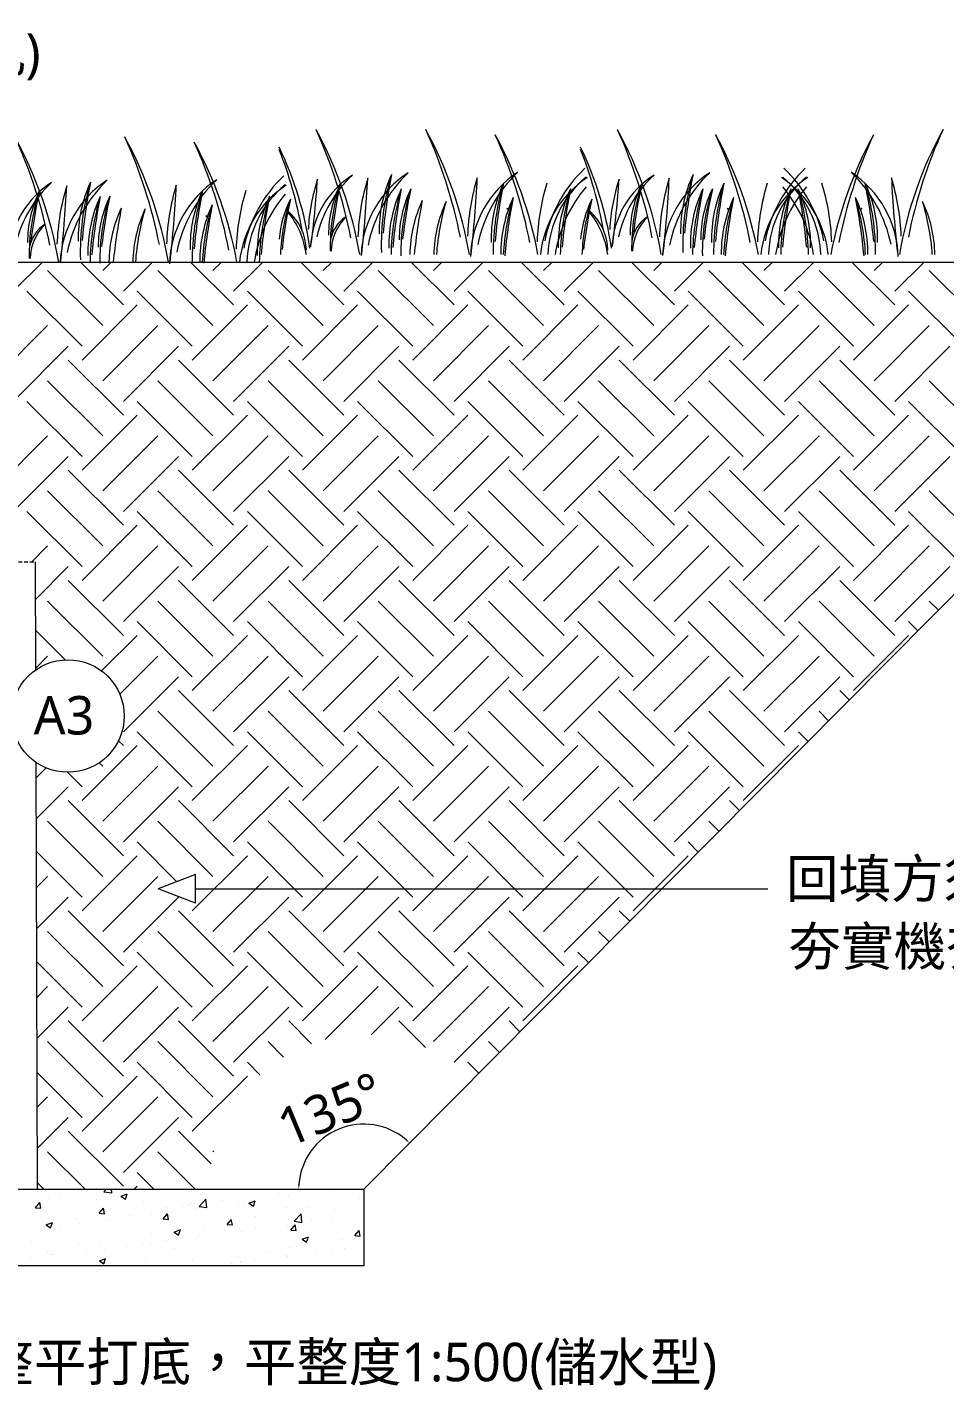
# Model space of a CAD drawing. Header units: millimetres. Extents: x 6388 to 10588, y 8 to 2978.
# Drawn here: x 9367 to 9843, y 514 to 1222 of the extents above; entities that cross this region are included whole.
import ezdxf

# ---------------------------------------------------------------- set-up
doc = ezdxf.new("R2010")
doc.units = ezdxf.units.MM
doc.linetypes.add('JIS_02_2.0', pattern=[3, 2, -1])
doc.styles.add('微軟正黑體-20', font='Microsoft JhengHei.ttf', dxfattribs={"height": 20})

msp = doc.modelspace()

# ---------------------------------------------------------------- linework, layer by layer
at = {"lineweight": 5}
for p, q in [((9246.78, 1099.89), (10251.45, 1099.89)), ((9541.51, 617.92), (10019.54, 1099.89)), ((9371.05, 887.88), (9370.86, 944.1)), ((9371.97, 617.92), (9371.21, 839.77)), ((9454.1, 781.46), (9434.72, 774.01)), ((9454.1, 766.56), (9454.1, 781.46)), ((9454.1, 766.56), (9434.72, 774.01)), ((9454.1, 774.01), (9751.49, 774.01)), ((9131.56, 617.92), (9541.51, 617.92)), ((9131.56, 617.92), (9371.97, 617.92)), ((9541.51, 617.92), (9541.51, 578.05)), ((9541.51, 578.05), (9223.01, 578.05))]:
    msp.add_line(p, q, dxfattribs=at)
at = {"linetype": 'Continuous', "lineweight": 5}
for p, q in [((9359.35, 1084.73), (9374.52, 1099.89)), ((9416.62, 1077.57), (9394.29, 1099.89)), ((9405.88, 1095.46), (9410.31, 1099.89)), ((9416.62, 1084.73), (9431.78, 1099.89)), ((9473.88, 1077.57), (9451.56, 1099.89)), ((9463.14, 1095.46), (9467.57, 1099.89)), ((9473.88, 1084.73), (9489.05, 1099.89)), ((9531.14, 1077.57), (9508.82, 1099.89)), ((9520.41, 1095.46), (9524.84, 1099.89)), ((9531.14, 1084.73), (9546.31, 1099.89)), ((9588.41, 1077.57), (9566.09, 1099.89)), ((9577.67, 1095.46), (9582.1, 1099.89)), ((9588.41, 1084.73), (9603.58, 1099.89)), ((9645.67, 1077.57), (9623.35, 1099.89)), ((9634.94, 1095.46), (9639.37, 1099.89)), ((9645.67, 1084.73), (9660.84, 1099.89)), ((9702.94, 1077.57), (9680.61, 1099.89)), ((9692.2, 1095.46), (9696.63, 1099.89)), ((9702.94, 1084.73), (9718.1, 1099.89)), ((9760.2, 1077.57), (9737.88, 1099.89)), ((9749.47, 1095.46), (9753.89, 1099.89)), ((9760.2, 1084.73), (9775.37, 1099.89)), ((9817.47, 1077.57), (9795.14, 1099.89)), ((9806.73, 1095.46), (9811.16, 1099.89)), ((9817.47, 1084.73), (9832.63, 1099.89)), ((9405.88, 1066.83), (9377.25, 1095.46)), ((9463.14, 1066.83), (9434.51, 1095.46)), ((9520.41, 1066.83), (9491.78, 1095.46)), ((9577.67, 1066.83), (9549.04, 1095.46)), ((9634.94, 1066.83), (9606.3, 1095.46)), ((9692.2, 1066.83), (9663.57, 1095.46)), ((9749.47, 1066.83), (9720.83, 1095.46)), ((9806.73, 1066.83), (9778.1, 1095.46)), ((9864, 1066.83), (9835.36, 1095.46)), ((9395.14, 1056.1), (9366.51, 1084.73)), ((9452.41, 1056.1), (9423.77, 1084.73)), ((9509.67, 1056.1), (9481.04, 1084.73)), ((9566.94, 1056.1), (9538.3, 1084.73)), ((9624.2, 1056.1), (9595.57, 1084.73)), ((9681.46, 1056.1), (9652.83, 1084.73)), ((9738.73, 1056.1), (9710.1, 1084.73)), ((9795.99, 1056.1), (9767.36, 1084.73)), ((9853.26, 1056.1), (9824.63, 1084.73)), ((9395.14, 1048.94), (9423.77, 1077.57)), ((9452.41, 1048.94), (9481.04, 1077.57)), ((9509.67, 1048.94), (9538.3, 1077.57)), ((9566.94, 1048.94), (9595.57, 1077.57)), ((9624.2, 1048.94), (9652.83, 1077.57)), ((9681.46, 1048.94), (9710.1, 1077.57)), ((9738.73, 1048.94), (9767.36, 1077.57)), ((9795.99, 1048.94), (9824.63, 1077.57)), ((9348.61, 1038.2), (9377.25, 1066.83)), ((9405.88, 1038.2), (9434.51, 1066.83)), ((9463.14, 1038.2), (9491.78, 1066.83)), ((9520.41, 1038.2), (9549.04, 1066.83)), ((9577.67, 1038.2), (9606.3, 1066.83)), ((9634.94, 1038.2), (9663.57, 1066.83)), ((9692.2, 1038.2), (9720.83, 1066.83)), ((9749.47, 1038.2), (9778.1, 1066.83)), ((9806.73, 1038.2), (9835.36, 1066.83)), ((9359.35, 1027.46), (9387.98, 1056.1)), ((9416.62, 1027.46), (9445.25, 1056.1)), ((9473.88, 1027.46), (9502.51, 1056.1)), ((9531.14, 1027.46), (9559.78, 1056.1)), ((9588.41, 1027.46), (9617.04, 1056.1)), ((9645.67, 1027.46), (9674.31, 1056.1)), ((9702.94, 1027.46), (9731.57, 1056.1)), ((9760.2, 1027.46), (9788.84, 1056.1)), ((9817.47, 1027.46), (9846.1, 1056.1)), ((9416.62, 1020.3), (9387.98, 1048.94)), ((9473.88, 1020.3), (9445.25, 1048.94)), ((9531.14, 1020.3), (9502.51, 1048.94)), ((9588.41, 1020.3), (9559.78, 1048.94)), ((9645.67, 1020.3), (9617.04, 1048.94)), ((9702.94, 1020.3), (9674.31, 1048.94)), ((9760.2, 1020.3), (9731.57, 1048.94)), ((9817.47, 1020.3), (9788.84, 1048.94)), ((9405.88, 1009.57), (9377.25, 1038.2)), ((9463.14, 1009.57), (9434.51, 1038.2)), ((9520.41, 1009.57), (9491.78, 1038.2)), ((9577.67, 1009.57), (9549.04, 1038.2)), ((9634.94, 1009.57), (9606.3, 1038.2)), ((9692.2, 1009.57), (9663.57, 1038.2)), ((9749.47, 1009.57), (9720.83, 1038.2)), ((9806.73, 1009.57), (9778.1, 1038.2)), ((9864, 1009.57), (9835.36, 1038.2)), ((9395.14, 998.83), (9366.51, 1027.46)), ((9452.41, 998.83), (9423.77, 1027.46)), ((9509.67, 998.83), (9481.04, 1027.46)), ((9566.94, 998.83), (9538.3, 1027.46)), ((9624.2, 998.83), (9595.57, 1027.46)), ((9681.46, 998.83), (9652.83, 1027.46)), ((9738.73, 998.83), (9710.1, 1027.46)), ((9795.99, 998.83), (9767.36, 1027.46)), ((9853.26, 998.83), (9824.63, 1027.46)), ((9395.14, 991.67), (9423.77, 1020.3)), ((9452.41, 991.67), (9481.04, 1020.3)), ((9509.67, 991.67), (9538.3, 1020.3)), ((9566.94, 991.67), (9595.57, 1020.3)), ((9624.2, 991.67), (9652.83, 1020.3)), ((9681.46, 991.67), (9710.1, 1020.3)), ((9738.73, 991.67), (9767.36, 1020.3)), ((9795.99, 991.67), (9824.63, 1020.3)), ((9348.61, 980.94), (9377.25, 1009.57)), ((9405.88, 980.94), (9434.51, 1009.57)), ((9463.14, 980.94), (9491.78, 1009.57)), ((9520.41, 980.94), (9549.04, 1009.57)), ((9577.67, 980.94), (9606.3, 1009.57)), ((9634.94, 980.94), (9663.57, 1009.57)), ((9692.2, 980.94), (9720.83, 1009.57)), ((9749.47, 980.94), (9778.1, 1009.57)), ((9806.73, 980.94), (9835.36, 1009.57)), ((9359.35, 970.2), (9387.98, 998.83)), ((9416.62, 970.2), (9445.25, 998.83)), ((9473.88, 970.2), (9502.51, 998.83)), ((9531.14, 970.2), (9559.78, 998.83)), ((9588.41, 970.2), (9617.04, 998.83)), ((9645.67, 970.2), (9674.31, 998.83)), ((9702.94, 970.2), (9731.57, 998.83)), ((9760.2, 970.2), (9788.84, 998.83)), ((9817.47, 970.2), (9846.1, 998.83)), ((9416.62, 963.04), (9387.98, 991.67)), ((9473.88, 963.04), (9445.25, 991.67)), ((9531.14, 963.04), (9502.51, 991.67)), ((9588.41, 963.04), (9559.78, 991.67)), ((9645.67, 963.04), (9617.04, 991.67)), ((9702.94, 963.04), (9674.31, 991.67)), ((9760.2, 963.04), (9731.57, 991.67)), ((9817.47, 963.04), (9788.84, 991.67)), ((9405.88, 952.3), (9377.25, 980.94)), ((9463.14, 952.3), (9434.51, 980.94)), ((9520.41, 952.3), (9491.78, 980.94)), ((9577.67, 952.3), (9549.04, 980.94)), ((9634.94, 952.3), (9606.3, 980.94)), ((9692.2, 952.3), (9663.57, 980.94)), ((9749.47, 952.3), (9720.83, 980.94)), ((9806.73, 952.3), (9778.1, 980.94)), ((9864, 952.3), (9835.36, 980.94)), ((9395.14, 941.57), (9366.51, 970.2)), ((9452.41, 941.57), (9423.77, 970.2)), ((9509.67, 941.57), (9481.04, 970.2)), ((9566.94, 941.57), (9538.3, 970.2)), ((9624.2, 941.57), (9595.57, 970.2)), ((9681.46, 941.57), (9652.83, 970.2)), ((9738.73, 941.57), (9710.1, 970.2)), ((9795.99, 941.57), (9767.36, 970.2)), ((9853.26, 941.57), (9824.63, 970.2)), ((9395.14, 934.41), (9423.77, 963.04)), ((9452.41, 934.41), (9481.04, 963.04)), ((9509.67, 934.41), (9538.3, 963.04)), ((9566.94, 934.41), (9595.57, 963.04)), ((9624.2, 934.41), (9652.83, 963.04)), ((9681.46, 934.41), (9710.1, 963.04)), ((9738.73, 934.41), (9767.36, 963.04)), ((9795.99, 934.41), (9824.63, 963.04)), ((9369.04, 944.1), (9377.25, 952.3)), ((9405.88, 923.67), (9434.51, 952.3)), ((9463.14, 923.67), (9491.78, 952.3)), ((9520.41, 923.67), (9549.04, 952.3)), ((9577.67, 923.67), (9606.3, 952.3)), ((9634.94, 923.67), (9663.57, 952.3)), ((9692.2, 923.67), (9720.83, 952.3)), ((9749.47, 923.67), (9778.1, 952.3)), ((9806.73, 923.67), (9835.36, 952.3)), ((9370.92, 924.51), (9387.98, 941.57)), ((9416.62, 912.93), (9445.25, 941.57)), ((9473.88, 912.93), (9502.51, 941.57)), ((9531.14, 912.93), (9559.78, 941.57)), ((9588.41, 912.93), (9617.04, 941.57)), ((9645.67, 912.93), (9674.31, 941.57)), ((9702.94, 912.93), (9731.57, 941.57)), ((9760.2, 912.93), (9788.84, 941.57)), ((9817.47, 912.93), (9846.1, 941.57)), ((9416.62, 905.78), (9387.98, 934.41)), ((9473.88, 905.78), (9445.25, 934.41)), ((9531.14, 905.78), (9502.51, 934.41)), ((9588.41, 905.78), (9559.78, 934.41)), ((9645.67, 905.78), (9617.04, 934.41)), ((9702.94, 905.78), (9674.31, 934.41)), ((9760.2, 905.78), (9731.57, 934.41)), ((9817.47, 905.78), (9788.84, 934.41)), ((9405.88, 895.04), (9377.25, 923.67)), ((9463.14, 895.04), (9434.51, 923.67)), ((9520.41, 895.04), (9491.78, 923.67)), ((9577.67, 895.04), (9549.04, 923.67)), ((9634.94, 895.04), (9606.3, 923.67)), ((9692.2, 895.04), (9663.57, 923.67)), ((9749.47, 895.04), (9720.83, 923.67)), ((9806.73, 895.04), (9778.1, 923.67)), ((9840.08, 918.95), (9835.36, 923.67)), ((9386.34, 893.1), (9370.98, 908.46)), ((9452.41, 884.3), (9423.77, 912.93)), ((9509.67, 884.3), (9481.04, 912.93)), ((9566.94, 884.3), (9538.3, 912.93)), ((9624.2, 884.3), (9595.57, 912.93)), ((9681.46, 884.3), (9652.83, 912.93)), ((9738.73, 884.3), (9710.1, 912.93)), ((9795.99, 884.3), (9767.36, 912.93)), ((9829.39, 908.17), (9824.63, 912.93)), ((9405.3, 887.3), (9423.77, 905.78)), ((9452.41, 877.14), (9481.04, 905.78)), ((9509.67, 877.14), (9538.3, 905.78)), ((9566.94, 877.14), (9595.57, 905.78)), ((9624.2, 877.14), (9652.83, 905.78)), ((9681.46, 877.14), (9710.1, 905.78)), ((9738.73, 877.14), (9767.36, 905.78)), ((9795.99, 877.14), (9824.63, 905.78)), ((9371.05, 888.84), (9377.25, 895.04)), ((9414.73, 875.25), (9434.51, 895.04)), ((9463.14, 866.41), (9491.78, 895.04)), ((9520.41, 866.41), (9549.04, 895.04)), ((9577.67, 866.41), (9606.3, 895.04)), ((9634.94, 866.41), (9663.57, 895.04)), ((9692.2, 866.41), (9720.83, 895.04)), ((9749.47, 866.41), (9778.1, 895.04)), ((9416.62, 855.67), (9445.25, 884.3)), ((9473.88, 855.67), (9502.51, 884.3)), ((9531.14, 855.67), (9559.78, 884.3)), ((9588.41, 855.67), (9617.04, 884.3)), ((9645.67, 855.67), (9674.31, 884.3)), ((9702.94, 855.67), (9731.57, 884.3)), ((9760.2, 855.67), (9788.84, 884.3)), ((9473.88, 848.51), (9445.25, 877.14)), ((9531.14, 848.51), (9502.51, 877.14)), ((9588.41, 848.51), (9559.78, 877.14)), ((9645.67, 848.51), (9617.04, 877.14)), ((9702.94, 848.51), (9674.31, 877.14)), ((9760.2, 848.51), (9731.57, 877.14)), ((9793.74, 872.23), (9788.84, 877.14)), ((9463.14, 837.77), (9434.51, 866.41)), ((9520.41, 837.77), (9491.78, 866.41)), ((9577.67, 837.77), (9549.04, 866.41)), ((9634.94, 837.77), (9606.3, 866.41)), ((9692.2, 837.77), (9663.57, 866.41)), ((9749.47, 837.77), (9720.83, 866.41)), ((9783.05, 861.45), (9778.1, 866.41)), ((9416.62, 848.51), (9414.07, 851.06)), ((9452.41, 827.04), (9423.77, 855.67)), ((9509.67, 827.04), (9481.04, 855.67)), ((9566.94, 827.04), (9538.3, 855.67)), ((9624.2, 827.04), (9595.57, 855.67)), ((9681.46, 827.04), (9652.83, 855.67)), ((9738.73, 827.04), (9710.1, 855.67)), ((9772.36, 850.67), (9767.36, 855.67)), ((9395.14, 819.88), (9423.77, 848.51)), ((9452.41, 819.88), (9481.04, 848.51)), ((9509.67, 819.88), (9538.3, 848.51)), ((9566.94, 819.88), (9595.57, 848.51)), ((9624.2, 819.88), (9652.83, 848.51)), ((9681.46, 819.88), (9710.1, 848.51)), ((9738.73, 819.88), (9767.36, 848.51)), ((9371.24, 831.77), (9376.4, 836.93)), ((9405.88, 837.77), (9404.07, 839.59)), ((9405.88, 809.14), (9434.51, 837.77)), ((9463.14, 809.14), (9491.78, 837.77)), ((9520.41, 809.14), (9549.04, 837.77)), ((9577.67, 809.14), (9606.3, 837.77)), ((9634.94, 809.14), (9663.57, 837.77)), ((9692.2, 809.14), (9720.83, 837.77)), ((9395.14, 827.04), (9387.55, 834.63)), ((9371.31, 810.37), (9387.98, 827.04)), ((9416.62, 798.4), (9445.25, 827.04)), ((9473.88, 798.4), (9502.51, 827.04)), ((9531.14, 798.4), (9559.78, 827.04)), ((9588.41, 798.4), (9617.04, 827.04)), ((9645.67, 798.4), (9674.31, 827.04)), ((9702.94, 798.4), (9731.57, 827.04)), ((9416.62, 791.25), (9387.98, 819.88)), ((9473.88, 791.25), (9445.25, 819.88)), ((9531.14, 791.25), (9502.51, 819.88)), ((9588.41, 791.25), (9559.78, 819.88)), ((9645.67, 791.25), (9617.04, 819.88)), ((9702.94, 791.25), (9674.31, 819.88)), ((9736.72, 814.73), (9731.57, 819.88)), ((9405.88, 780.51), (9377.25, 809.14)), ((9463.14, 780.51), (9434.51, 809.14)), ((9520.41, 780.51), (9491.78, 809.14)), ((9577.67, 780.51), (9549.04, 809.14)), ((9634.94, 780.51), (9606.3, 809.14)), ((9692.2, 780.51), (9663.57, 809.14)), ((9726.02, 803.95), (9720.83, 809.14)), ((9395.14, 769.77), (9371.37, 793.54)), ((9444.43, 777.74), (9423.77, 798.4)), ((9509.67, 769.77), (9481.04, 798.4)), ((9566.94, 769.77), (9538.3, 798.4)), ((9624.2, 769.77), (9595.57, 798.4)), ((9681.46, 769.77), (9652.83, 798.4)), ((9715.33, 793.17), (9710.1, 798.4)), ((9395.14, 762.61), (9423.77, 791.25)), ((9452.41, 762.61), (9481.04, 791.25)), ((9509.67, 762.61), (9538.3, 791.25)), ((9566.94, 762.61), (9595.57, 791.25)), ((9624.2, 762.61), (9652.83, 791.25)), ((9681.46, 762.61), (9710.1, 791.25)), ((9371.43, 774.7), (9377.25, 780.51)), ((9405.88, 751.88), (9434.51, 780.51)), ((9463.14, 751.88), (9491.78, 780.51)), ((9520.41, 751.88), (9549.04, 780.51)), ((9577.67, 751.88), (9606.3, 780.51)), ((9634.94, 751.88), (9663.57, 780.51)), ((9371.51, 753.3), (9387.98, 769.77)), ((9416.62, 741.14), (9445.25, 769.77)), ((9473.88, 741.14), (9502.51, 769.77)), ((9531.14, 741.14), (9559.78, 769.77)), ((9588.41, 741.14), (9617.04, 769.77)), ((9645.67, 741.14), (9674.31, 769.77)), ((9416.62, 733.98), (9387.98, 762.61)), ((9473.88, 733.98), (9445.25, 762.61)), ((9531.14, 733.98), (9502.51, 762.61)), ((9588.41, 733.98), (9559.78, 762.61)), ((9645.67, 733.98), (9617.04, 762.61)), ((9679.69, 757.23), (9674.31, 762.61)), ((9405.88, 723.24), (9377.25, 751.88)), ((9463.14, 723.24), (9434.51, 751.88)), ((9520.41, 723.24), (9491.78, 751.88)), ((9577.67, 723.24), (9549.04, 751.88)), ((9634.94, 723.24), (9606.3, 751.88)), ((9668.99, 746.45), (9663.57, 751.88)), ((9452.41, 712.51), (9423.77, 741.14)), ((9509.67, 712.51), (9481.04, 741.14)), ((9566.94, 712.51), (9538.3, 741.14)), ((9624.2, 712.51), (9595.57, 741.14)), ((9658.3, 735.67), (9652.83, 741.14)), ((9395.14, 712.51), (9371.57, 736.08)), ((9395.14, 705.35), (9423.77, 733.98)), ((9452.41, 705.35), (9481.04, 733.98)), ((9509.67, 705.35), (9538.3, 733.98)), ((9566.94, 705.35), (9595.57, 733.98)), ((9624.2, 705.35), (9652.83, 733.98)), ((9371.63, 717.63), (9377.25, 723.24)), ((9405.88, 694.61), (9434.51, 723.24)), ((9463.14, 694.61), (9491.78, 723.24)), ((9521.53, 695.74), (9549.04, 723.24)), ((9577.67, 694.61), (9606.3, 723.24)), ((9371.7, 696.23), (9387.98, 712.51)), ((9416.62, 683.88), (9445.25, 712.51)), ((9473.88, 683.88), (9502.51, 712.51)), ((9545.43, 698.16), (9559.78, 712.51)), ((9588.41, 683.88), (9617.04, 712.51)), ((9416.62, 676.72), (9387.98, 705.35)), ((9473.88, 676.72), (9445.25, 705.35)), ((9514.34, 693.53), (9502.51, 705.35)), ((9573.52, 691.61), (9559.78, 705.35)), ((9622.66, 699.74), (9617.04, 705.35)), ((9405.88, 665.98), (9377.25, 694.61)), ((9463.14, 665.98), (9434.51, 694.61)), ((9499.8, 686.59), (9491.78, 694.61)), ((9611.96, 688.95), (9606.3, 694.61)), ((9452.41, 655.24), (9423.77, 683.88)), ((9487.51, 677.4), (9481.04, 683.88)), ((9601.27, 678.17), (9595.57, 683.88)), ((9395.14, 655.24), (9371.76, 678.62)), ((9395.14, 648.08), (9423.77, 676.72)), ((9452.41, 648.08), (9481.04, 676.72)), ((9371.82, 660.56), (9377.25, 665.98)), ((9405.88, 637.35), (9434.51, 665.98)), ((9371.9, 639.16), (9387.98, 655.24)), ((9416.62, 626.61), (9445.25, 655.24)), ((9416.62, 619.45), (9387.98, 648.08)), ((9462.25, 631.08), (9445.25, 648.08)), ((9463.14, 637.35), (9463.69, 637.9)), ((9396.67, 617.92), (9377.25, 637.35)), ((9453.94, 617.92), (9434.51, 637.35)), ((9432.46, 617.92), (9423.77, 626.61)), ((9375.2, 617.92), (9371.96, 621.16)), ((9406.51, 616.61), (9410.63, 615.98)), ((9406.52, 616.61), (9407.77, 617.92)), ((9408.17, 616.84), (9408.17, 616.84)), ((9410.63, 615.97), (9410.4, 617.92)), ((9422.24, 617.92), (9423.77, 619.45)), ((9508.86, 617.36), (9508.86, 617.36)), ((9525.92, 617.34), (9525.92, 617.34)), ((9370.89, 608.27), (9373.12, 610.93)), ((9373.65, 608.03), (9373.11, 610.93)), ((9377.84, 613.81), (9377.84, 613.81)), ((9384.14, 613.37), (9384.14, 613.37)), ((9402.54, 612.76), (9402.54, 612.76)), ((9415.36, 614.26), (9417.67, 612.71)), ((9415.37, 614.26), (9418.61, 615.51)), ((9417.67, 612.71), (9418.61, 615.51)), ((9427.25, 611.72), (9427.25, 611.72)), ((9450.52, 609.68), (9450.52, 609.68)), ((9451.95, 610.68), (9451.95, 610.68)), ((9455.9, 608.95), (9459.51, 612.71)), ((9460.02, 608.31), (9459.51, 612.71)), ((9468.05, 611.99), (9468.05, 611.99)), ((9474.22, 613.74), (9474.22, 613.74)), ((9476.65, 609.63), (9476.65, 609.63)), ((9478.78, 611.12), (9478.78, 611.12)), ((9481.87, 610.56), (9485.11, 611.8)), ((9481.87, 610.56), (9484.17, 609)), ((9484.17, 609), (9485.11, 611.8)), ((9497.27, 615.84), (9497.27, 615.84)), ((9502.54, 614.38), (9502.54, 614.38)), ((9539.29, 612.84), (9539.29, 612.84)), ((9370.89, 608.27), (9373.66, 608.03)), ((9404.08, 605.37), (9406.32, 608.03)), ((9404.08, 605.37), (9406.85, 605.13)), ((9406.84, 605.12), (9406.31, 608.02)), ((9409.71, 604.31), (9409.71, 604.31)), ((9420.25, 604.47), (9420.25, 604.47)), ((9431.37, 604.69), (9431.37, 604.69)), ((9437.28, 602.46), (9439.51, 605.12)), ((9437.28, 602.46), (9440.04, 602.22)), ((9438.94, 608.16), (9438.94, 608.16)), ((9440.03, 602.22), (9439.5, 605.12)), ((9447.24, 609.11), (9447.24, 609.11)), ((9454.75, 607.65), (9454.75, 607.65)), ((9455.9, 608.95), (9460.02, 608.32)), ((9470.47, 599.56), (9472.7, 602.22)), ((9473.23, 599.32), (9472.69, 602.22)), ((9485.31, 603.58), (9485.31, 603.58)), ((9501.36, 608.59), (9501.36, 608.59)), ((9505.29, 601.29), (9508.9, 605.05)), ((9509.41, 600.65), (9508.9, 605.05)), ((9512.3, 608.21), (9512.3, 608.21)), ((9526.06, 607.54), (9526.06, 607.54)), ((9376.48, 599.34), (9379.72, 600.58)), ((9376.48, 599.34), (9378.78, 597.78)), ((9378.78, 597.78), (9379.72, 600.58)), ((9380.6, 600.48), (9380.6, 600.48)), ((9383.58, 597.96), (9383.58, 597.96)), ((9392.18, 602), (9392.18, 602)), ((9393.26, 599.84), (9393.26, 599.84)), ((9407.61, 601.43), (9407.61, 601.43)), ((9442.99, 595.63), (9446.23, 596.88)), ((9442.99, 595.63), (9445.29, 594.08)), ((9445.29, 594.08), (9446.23, 596.87)), ((9458.32, 598.94), (9458.32, 598.94)), ((9470.47, 599.56), (9473.24, 599.32)), ((9478.22, 595.72), (9478.22, 595.72)), ((9485.1, 597.58), (9485.1, 597.58)), ((9496.68, 599.11), (9496.68, 599.11)), ((9501.98, 598.97), (9501.98, 598.97)), ((9503.66, 596.66), (9505.89, 599.31)), ((9503.66, 596.66), (9506.43, 596.41)), ((9505.29, 601.29), (9509.41, 600.66)), ((9506.42, 596.41), (9505.88, 599.31)), ((9514.21, 601.42), (9514.21, 601.42)), ((9525.35, 601.94), (9525.35, 601.94)), ((9536.86, 593.75), (9539.09, 596.41)), ((9539.61, 593.51), (9539.08, 596.41)), ((9368.83, 590.16), (9368.83, 590.16)), ((9393.53, 589.12), (9393.53, 589.12)), ((9404.35, 589.68), (9404.35, 589.68)), ((9418.23, 588.07), (9418.23, 588.07)), ((9426.76, 589.9), (9426.76, 589.9)), ((9430.81, 589.28), (9430.81, 589.28)), ((9431.34, 594.31), (9431.34, 594.31)), ((9438.35, 591.43), (9438.35, 591.43)), ((9454.18, 592.25), (9454.18, 592.25)), ((9455.87, 593.74), (9455.87, 593.74)), ((9509.49, 591.93), (9512.73, 593.17)), ((9509.49, 591.92), (9511.8, 590.37)), ((9511.8, 590.37), (9512.73, 593.17)), ((9529.97, 592.01), (9529.97, 592.01)), ((9536.86, 593.75), (9539.62, 593.51)), ((9368.42, 582.22), (9368.42, 582.22)), ((9377.36, 585.05), (9377.36, 585.05)), ((9378.58, 583.94), (9378.58, 583.94)), ((9380.01, 583.75), (9380.01, 583.75)), ((9383.01, 582.56), (9383.01, 582.56)), ((9397.54, 586.06), (9397.54, 586.06)), ((9403.29, 582.9), (9403.29, 582.9)), ((9404.11, 580.71), (9407.35, 581.95)), ((9406.41, 579.15), (9407.35, 581.95)), ((9407.05, 586.03), (9407.05, 586.03)), ((9427.99, 581.86), (9427.99, 581.86)), ((9442.94, 587.03), (9442.94, 587.03)), ((9452.7, 580.81), (9452.7, 580.81)), ((9467.64, 585.98), (9467.64, 585.98)), ((9476, 582.75), (9476, 582.75)), ((9484.51, 580.86), (9484.51, 580.86)), ((9492.34, 584.94), (9492.34, 584.94)), ((9501.42, 583.57), (9501.42, 583.57)), ((9502.04, 583.16), (9502.04, 583.16)), ((9502.99, 587.38), (9502.99, 587.38)), ((9517.05, 583.9), (9517.05, 583.9)), ((9524.79, 586.53), (9524.79, 586.53)), ((9531.26, 587.01), (9531.26, 587.01)), ((9404.11, 580.7), (9406.41, 579.15)), ((9449.01, 578.12), (9449.01, 578.12)), ((9472.93, 579.33), (9472.93, 579.33)), ((9473.35, 578.05), (9473.85, 578.24)), ((9473.79, 578.05), (9473.85, 578.24)), ((9477.4, 579.77), (9477.4, 579.77)), ((9477.66, 580.31), (9477.66, 580.31)), ((9502.1, 578.72), (9502.1, 578.72))]:
    msp.add_line(p, q, dxfattribs=at)
at = {"linetype": 'JIS_02_2.0', "lineweight": 5}
msp.add_line((9164.04, 944.1), (9370.86, 944.1), dxfattribs=at)
at = {"lineweight": 5}
msp.add_circle((9387.77, 863.88), 29.25, dxfattribs=at)
for centre, radius, start, end in [((9341.95, 1063.47), 254.59, 11.17005, 24.4499), ((9389.57, 1068.13), 209.88, 9.77355, 28.6766), ((10026.65, 1068.13), 209.88, 151.3234, 170.22645), ((10074.27, 1063.47), 254.59, 155.5501, 168.82995), ((9128.63, 1059.34), 254.59, 11.17005, 24.4499), ((9176.25, 1063.99), 209.88, 9.84869, 28.6766), ((9185.55, 1059.61), 254.59, 11.17005, 24.4499), ((9233.17, 1064.26), 209.88, 9.77355, 28.6766), ((9221.69, 1056.8), 254.59, 11.17005, 24.4499), ((9269.3, 1061.46), 209.88, 10.55083, 28.6766), ((9285.03, 1063.2), 254.59, 11.17005, 24.4499), ((9332.65, 1067.86), 209.88, 9.84869, 28.6766), ((9378.09, 1060.67), 254.59, 11.17005, 24.4499), ((9425.7, 1065.33), 209.88, 10.55083, 28.6766), ((9441.68, 1063.2), 254.59, 11.17005, 24.4499), ((9489.3, 1067.86), 209.88, 9.84869, 28.6766), ((9492.61, 1060.67), 254.59, 11.17005, 24.4499), ((9540.23, 1065.33), 209.88, 10.55083, 28.6766), ((9990.52, 1065.33), 209.88, 151.3234, 169.44917), ((10038.13, 1060.67), 254.59, 155.5501, 168.82995), ((9334.11, 1081.03), 181.34, 8.26467, 25.66246), ((9292.9, 1077.76), 219.96, 10.11869, 21.49822), ((9490.76, 1081.03), 181.34, 8.26467, 25.66246), ((9449.56, 1077.76), 219.96, 10.11869, 21.49822), ((9705.66, 1096.78), 71.52, 133.57028, 168.55916), ((9820.19, 1096.78), 71.52, 133.57028, 168.55916), ((9710.56, 1096.78), 71.52, 11.44084, 46.42972), ((9404.34, 1101.46), 46.99, 122.15893, 177.08887), ((9421.09, 1095.69), 61.79, 132.51892, 167.50781), ((9437.99, 1096.92), 54.39, 123.21029, 176.86786), ((9457.5, 1090.61), 71.52, 133.57028, 168.55916), ((9461.83, 1112.37), 68.73, 154.97516, 181.41758), ((9518.1, 1105.43), 123.9, 163.10057, 182.02222), ((9683.12, 1084.68), 289.19, 168.67949, 174.75897), ((9494.91, 1097.19), 54.39, 123.21029, 178.14022), ((9514.42, 1090.88), 71.52, 133.57028, 168.55916), ((9549.26, 1092.91), 71.52, 133.57028, 168.55916), ((9615.53, 1111.2), 103.03, 162.03618, 176.90811), ((9560.74, 1105.32), 46.99, 122.15893, 177.08887), ((8954.91, 1181.19), 563.91, 352.57783, 356.11348), ((9577.49, 1099.56), 61.79, 132.51892, 167.50781), ((9657.67, 1108.75), 119.24, 163.08754, 177.95947), ((9594.39, 1100.79), 54.39, 123.21029, 176.86786), ((8891.71, 1175.72), 652.67, 353.62919, 357.16484), ((9613.9, 1094.48), 71.52, 133.57028, 168.55916), ((9618.23, 1116.24), 68.73, 154.97516, 181.41758), ((9674.5, 1109.29), 123.9, 163.10057, 182.02222), ((9839.52, 1088.54), 289.19, 168.67949, 174.75897), ((9714.59, 1109.02), 119.24, 163.08754, 177.95947), ((9651.31, 1101.06), 54.39, 123.21029, 178.14022), ((8948.63, 1175.99), 652.67, 353.62919, 357.16484), ((9670.82, 1094.75), 71.52, 133.57028, 168.55916), ((9676.41, 1111.82), 68.73, 154.97516, 181.41758), ((9732.68, 1104.88), 123.9, 163.10057, 180.51831), ((9897.69, 1084.13), 289.19, 168.67949, 174.75897), ((9750.72, 1106.22), 119.24, 163.08754, 177.95947), ((9687.45, 1098.26), 54.39, 123.21029, 174.19267), ((9691.59, 1101.93), 54.39, 129.4517, 178.07006), ((9772.18, 1111.2), 103.03, 162.03618, 176.90811), ((9717.4, 1105.32), 46.99, 122.15893, 177.08887), ((9111.57, 1181.19), 563.91, 352.57783, 356.11348), ((9734.15, 1099.56), 61.79, 132.51892, 167.50781), ((9814.32, 1108.75), 119.24, 163.08754, 177.95947), ((9751.05, 1100.79), 54.39, 123.21029, 176.86786), ((9048.36, 1175.72), 652.67, 353.62919, 357.16484), ((9770.55, 1094.48), 71.52, 133.57028, 168.55916), ((9774.89, 1116.24), 68.73, 154.97516, 181.41758), ((9831.16, 1109.29), 123.9, 163.10057, 182.02222), ((9996.17, 1088.54), 289.19, 168.67949, 174.75897), ((9790.94, 1111.82), 68.73, 154.97516, 181.41758), ((9847.2, 1104.88), 123.9, 163.10057, 180.51831), ((10012.22, 1084.13), 289.19, 168.67949, 174.75897), ((9865.25, 1106.22), 119.24, 163.08754, 177.95947), ((9801.98, 1098.26), 54.39, 123.21029, 174.19267), ((9806.11, 1101.93), 54.39, 129.4517, 178.07006), ((9728.77, 1098.26), 54.39, 5.80733, 56.78971), ((9724.63, 1101.93), 54.39, 1.92994, 50.5483), ((9665.5, 1106.22), 119.24, 2.04053, 16.91246), ((9764.91, 1101.06), 54.39, 1.85978, 56.78971), ((9745.4, 1094.75), 71.52, 11.44084, 46.42972), ((9683.54, 1104.88), 123.9, 359.48169, 16.89943), ((9739.81, 1111.82), 68.73, 358.58242, 25.02484), ((9518.53, 1084.13), 289.19, 5.24103, 11.32051), ((9701.63, 1109.02), 119.24, 2.04053, 16.91246), ((10467.59, 1175.99), 652.67, 182.83516, 186.37081), ((9426.19, 1110.36), 59.38, 153.9238, 180.36622), ((9474.69, 1103.47), 107.05, 162.04922, 180.97086), ((9616.91, 1082.93), 249.86, 167.62813, 173.70762), ((9501.27, 1104.88), 119.24, 163.08754, 177.95947), ((8735.31, 1171.85), 652.67, 353.62919, 357.16484), ((9466.89, 1104.91), 68.73, 154.97516, 181.41758), ((9523.16, 1097.97), 123.9, 163.10057, 179.11081), ((9688.17, 1077.22), 289.19, 168.67949, 174.75897), ((9462.93, 1107.97), 59.38, 153.9238, 180.36622), ((9511.42, 1101.08), 107.05, 162.04922, 180.97086), ((9653.64, 1080.54), 249.86, 167.62813, 173.70762), ((9558.19, 1105.15), 119.24, 163.08754, 177.95947), ((8792.23, 1172.12), 652.67, 353.62919, 357.16484), ((9520.01, 1107.96), 68.73, 154.97516, 181.41758), ((9576.28, 1101.01), 123.9, 163.10057, 180.51831), ((9741.29, 1080.26), 289.19, 168.67949, 174.75897), ((9594.32, 1102.35), 119.24, 163.08754, 177.95947), ((9531.05, 1094.39), 54.39, 123.21029, 174.19267), ((9535.19, 1098.06), 54.39, 129.4517, 178.07006), ((9555.26, 1088.96), 71.52, 139.81169, 171.20636), ((9554.85, 1105.04), 68.73, 154.97516, 181.41758), ((9611.12, 1098.1), 123.9, 163.10057, 179.16844), ((9776.13, 1077.34), 289.19, 168.67949, 174.75897), ((9582.59, 1114.22), 59.38, 153.9238, 180.36622), ((9631.09, 1107.33), 107.05, 162.04922, 180.97086), ((9773.31, 1086.79), 249.86, 167.62813, 173.70762), ((9623.29, 1108.78), 68.73, 154.97516, 181.41758), ((9679.56, 1101.84), 123.9, 163.10057, 179.11081), ((9844.57, 1081.09), 289.19, 168.67949, 174.75897), ((9619.33, 1111.84), 59.38, 153.9238, 180.36622), ((9667.82, 1104.95), 107.05, 162.04922, 180.97086), ((9810.05, 1084.41), 249.86, 167.62813, 173.70762), ((9681.46, 1104.37), 68.73, 154.97516, 180.50582), ((9737.73, 1097.42), 123.9, 163.10057, 177.06898), ((9902.75, 1076.67), 289.19, 168.67949, 174.75897), ((9711.66, 1092.83), 71.52, 139.81169, 171.20636), ((9711.25, 1108.9), 68.73, 154.97516, 181.41758), ((9767.52, 1101.96), 123.9, 163.10057, 179.16844), ((9932.54, 1081.21), 289.19, 168.67949, 174.75897), ((9739.25, 1114.22), 59.38, 153.9238, 180.36622), ((9787.74, 1107.33), 107.05, 162.04922, 180.97086), ((9929.97, 1086.79), 249.86, 167.62813, 173.70762), ((9779.94, 1108.78), 68.73, 154.97516, 181.41758), ((9836.21, 1101.84), 123.9, 163.10057, 179.11081), ((10001.22, 1081.09), 289.19, 168.67949, 174.75897), ((9775.98, 1111.84), 59.38, 153.9238, 180.36622), ((9824.48, 1104.95), 107.05, 162.04922, 180.97086), ((9966.7, 1084.41), 249.86, 167.62813, 173.70762), ((9795.99, 1104.37), 68.73, 154.97516, 180.50582), ((9852.26, 1097.42), 123.9, 163.10057, 177.06898), ((10017.27, 1076.67), 289.19, 168.67949, 174.75897), ((9826.19, 1092.83), 71.52, 139.81169, 171.20636), ((9825.78, 1108.9), 68.73, 154.97516, 181.41758), ((9882.05, 1101.96), 123.9, 163.10057, 179.16844), ((10047.06, 1081.21), 289.19, 168.67949, 174.75897), ((9704.56, 1092.83), 71.52, 8.79364, 40.18831), ((9648.7, 1101.96), 123.9, 0.83156, 16.89943), ((9704.97, 1108.9), 68.73, 358.58242, 25.02484), ((9483.68, 1081.21), 289.19, 5.24103, 11.32051), ((9734.76, 1104.37), 68.73, 359.49418, 25.02484), ((9678.49, 1097.42), 123.9, 2.93102, 16.89943), ((9513.47, 1076.67), 289.19, 5.24103, 11.32051), ((9477.81, 1098.89), 68.73, 154.97516, 179.16676), ((9699.1, 1071.2), 289.19, 168.67949, 174.30591), ((9490.22, 1098.47), 68.73, 154.97516, 178.81509), ((9546.49, 1091.53), 123.9, 163.10057, 176.12944), ((9525.06, 1100.5), 68.73, 154.97516, 180.50582), ((9581.33, 1093.56), 123.9, 163.10057, 177.06898), ((9746.35, 1072.81), 289.19, 168.67949, 174.75897), ((9556.71, 1106.5), 59.38, 153.9238, 174.86747), ((9605.21, 1099.61), 107.05, 162.04922, 177.7803), ((9747.43, 1079.07), 249.86, 167.62813, 173.70762), ((9484.04, 1105.52), 27.64, 0.97086, 49.2047), ((9634.21, 1102.76), 68.73, 154.97516, 179.16676), ((9855.5, 1075.07), 289.19, 168.67949, 174.30591), ((9646.62, 1102.34), 68.73, 154.97516, 178.81509), ((9702.89, 1095.4), 123.9, 163.10057, 176.12944), ((9579.98, 1093.21), 49.84, 42.75514, 43.93245), ((9597.39, 1101.69), 31.99, 52.99428, 54.6971), ((9713.36, 1106.5), 59.38, 153.9238, 174.86747), ((9761.86, 1099.61), 107.05, 162.04922, 177.7803), ((9904.08, 1079.07), 249.86, 167.62813, 173.70762), ((9640.7, 1105.52), 27.64, 0.97086, 49.2047), ((9694.51, 1093.21), 49.84, 42.75514, 43.93245), ((9711.92, 1101.69), 31.99, 52.99428, 54.6971), ((9818.83, 1101.69), 31.99, 125.3029, 127.00572), ((9836.23, 1093.21), 49.84, 136.06755, 137.24486), ((9769.6, 1102.34), 68.73, 1.18491, 25.02484), ((9713.33, 1095.4), 123.9, 3.87056, 16.89943), ((9385.62, 1104.3), 18.09, 122.52988, 172.25956), ((9395.21, 1100.49), 27.14, 135.37886, 177.52469), ((9423.58, 1089.34), 49.84, 42.75514, 43.93245), ((9440.99, 1097.82), 31.99, 52.99428, 54.6971), ((9468.87, 1098.47), 43.06, 7.05026, 39.68606), ((9542.02, 1108.16), 18.09, 122.52988, 172.25956), ((9551.61, 1104.36), 27.14, 135.37886, 177.52469), ((9625.52, 1098.47), 43.06, 7.05026, 39.68606), ((9698.67, 1108.16), 18.09, 122.52988, 172.25956), ((9708.26, 1104.36), 27.14, 135.37886, 177.52469), ((9541.51, 617.92), 33.81, 49.47327, 175.76182)]:
    msp.add_arc(centre, radius, start, end, dxfattribs=at)
for points in [[(9563.76, 643.92), (9563.19, 643.31), (9565.32, 641.92)], [(9508.21, 620.4), (9507.38, 620.43), (9507.71, 617.92)]]:
    msp.add_solid(points, dxfattribs=at)

# ---------------------------------------------------------------- texts
at = {"color": 0, "lineweight": 5, "style": '微軟正黑體-20'}
msp.add_text('方型集水陰井(底部開6英吋圓孔)', height=20, dxfattribs=at).set_placement((8988.42, 1198.85))
at = {"lineweight": 5, "style": '微軟正黑體-20'}
for s, p in [('A3', (9369.97, 854.28)), ('回填方須以', (9760.97, 769.35)), ('夯實機夯壓', (9762.28, 734.12)), ('PC整平打底，平整度1:500(儲水型)', (9310.56, 518.07))]:
    msp.add_text(s, height=20, dxfattribs=at).set_placement(p)
at = {"lineweight": 5, "insert": (9524.27, 659.3), "char_height": 20, "attachment_point": 5, "rotation": 22.61755, "style": '微軟正黑體-20'}
msp.add_mtext('135°', dxfattribs=at)

doc.saveas('drawing.dxf')
